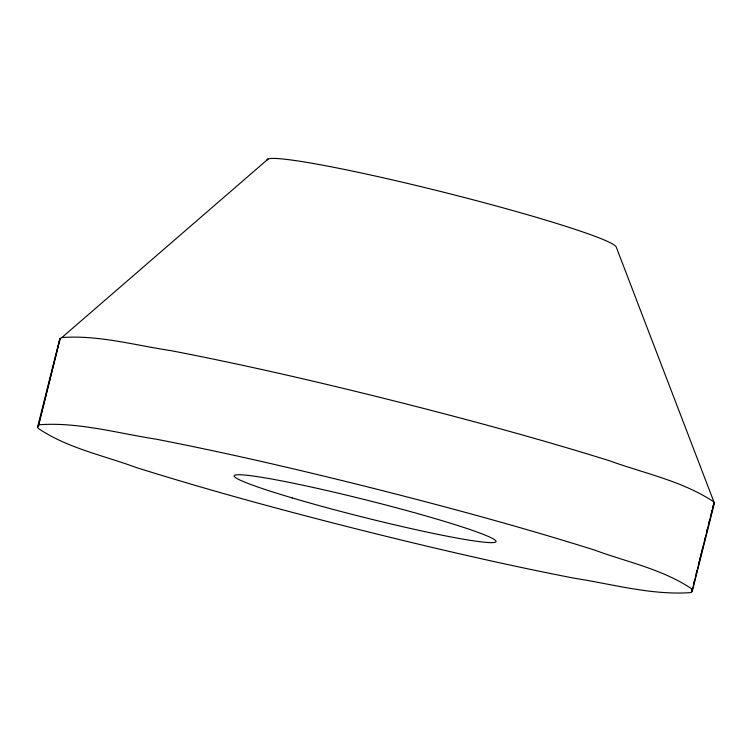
<?xml version="1.0" encoding="UTF-8"?>
<svg xmlns="http://www.w3.org/2000/svg" width="752" height="752" viewBox="0 0 752 752"><rect width="100%" height="100%" fill="white"/><g stroke="black" fill="none" stroke-linecap="round" stroke-linejoin="round"><path stroke-width="1.13" d="M267.016 160.176A180.057 11.618 14.1 0 1 439.525 191.196A180.057 11.618 14.1 0 1 616.302 247.229L714.4 503.154L713.714 503.868L691.802 591.89L690.233 592.651C651.176 595.283 612.325 584.078 573.898 578.156C500.832 563.944 428.311 547.005 356.138 528.853C282.376 510.241 208.924 490.323 136.338 467.556C103.541 455.421 67.417 448.173 38.249 428.386L37.6 427.061L38.286 426.346L60.198 338.334L61.316 338.033L268.229 158.916M38.286 426.346L60.198 338.334M691.802 591.89L692.395 588.741M37.6 427.061L59.483 339.923L60.179 339.208M693.814 583.082L694.669 579.689M696.089 574.03L696.944 570.636M698.364 564.978L699.219 561.584M699.783 559.319L701.484 552.523M702.058 550.267L702.913 546.873M704.333 541.214L705.188 537.812M706.607 532.162L707.453 528.759M708.882 523.101L709.728 519.707M711.157 514.048L712.003 510.655M712.576 508.39L713.714 503.868M691.821 591.006L692.517 590.292L714.4 503.154L713.751 501.828C682.572 481.026 644.163 473.384 609.205 460.666C538.733 438.689 467.434 419.437 395.862 401.361C321.461 382.636 246.694 365.265 171.362 350.723C135.144 345.337 98.54 334.847 61.767 337.563M38.305 425.463L39.875 424.701C78.941 422.06 117.791 433.274 156.219 439.187C229.285 453.409 301.796 470.348 373.979 488.499C447.731 507.111 521.183 527.02 593.77 549.797C626.576 561.932 662.691 569.179 691.868 588.966L692.517 590.292M292.133 497.899A135.04 8.714 14.1 0 0 495.756 541.957A135.04 8.714 14.1 0 0 307.286 486.168A135.04 8.714 14.1 0 0 292.133 497.899"/></g></svg>
